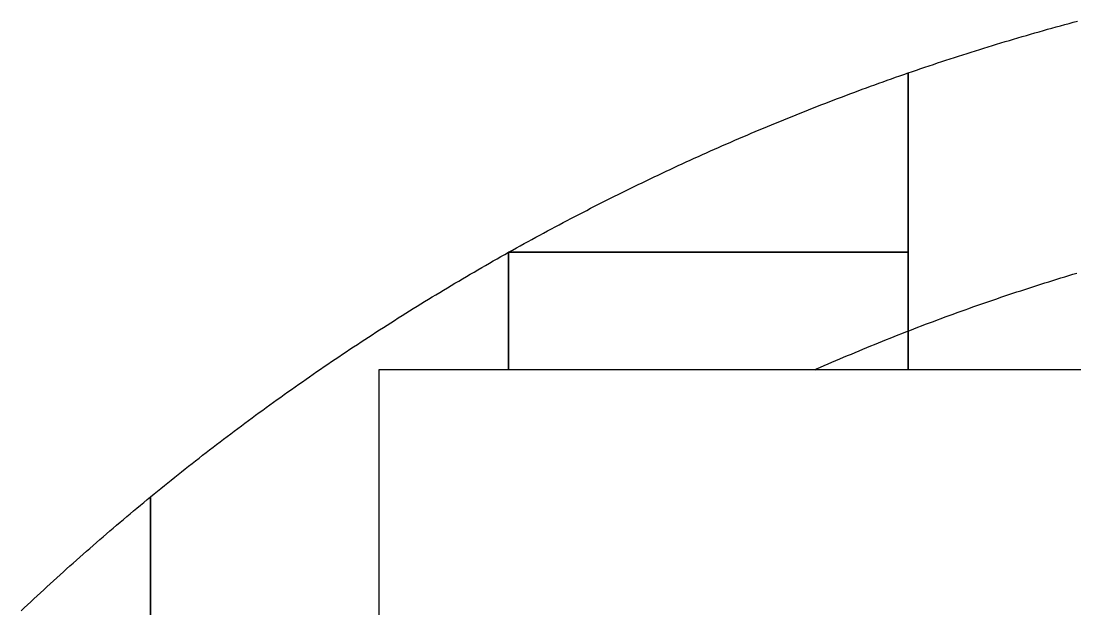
# Model space of a CAD drawing. Extents: x -25400 to 25400, y -24113 to 25400.
# Drawn here: x -17453 to -6579, y 18476 to 24540 of the extents above; entities that cross this region are included whole.
import ezdxf

# ---------------------------------------------------------------- set-up
doc = ezdxf.new("R2010")
doc.units = 0
doc.layers.add('L0D0', color=2, linetype='CONTINUOUS')

msp = doc.modelspace()

# ---------------------------------------------------------------- linework, layer by layer
at = {"layer": 'L0D0'}
for points in [[(0, 20943), (-8299.673, 20943), (-8299.673, 24005.737), (-8256.466, 24020.632), (-8213.232, 24035.449), (-8169.972, 24050.188), (-8126.685, 24064.85), (-8083.372, 24079.433), (-8040.032, 24093.939), (-7996.667, 24108.366), (-7953.276, 24122.716), (-7909.859, 24136.987), (-7866.416, 24151.18), (-7822.948, 24165.295), (-7779.454, 24179.332), (-7735.936, 24193.29), (-7692.392, 24207.171), (-7648.823, 24220.972), (-7605.23, 24234.696), (-7561.612, 24248.341), (-7517.97, 24261.907), (-7474.303, 24275.395), (-7430.612, 24288.804), (-7386.897, 24302.135), (-7343.158, 24315.387), (-7299.395, 24328.56), (-7255.609, 24341.655), (-7211.799, 24354.67), (-7167.965, 24367.607), (-7124.109, 24380.465), (-7080.23, 24393.244), (-7036.327, 24405.944), (-6992.402, 24418.565), (-6948.454, 24431.107), (-6904.484, 24443.57), (-6860.491, 24455.953), (-6816.476, 24468.258), (-6772.439, 24480.483), (-6728.38, 24492.629), (-6684.3, 24504.696), (-6640.197, 24516.684), (-6596.074, 24528.592), (-6551.929, 24540.42)], [(-16115.797, 14017), (-16115.797, 19632.653), (-16080.446, 19661.619), (-16045.043, 19690.521), (-16009.587, 19719.359), (-15974.08, 19748.133), (-15938.522, 19776.843), (-15902.911, 19805.49), (-15867.249, 19834.072), (-15831.536, 19862.59), (-15795.771, 19891.043), (-15759.956, 19919.433), (-15724.089, 19947.757), (-15688.171, 19976.018), (-15652.203, 20004.213), (-15616.184, 20032.344), (-15580.114, 20060.41), (-15543.994, 20088.411), (-15507.824, 20116.347), (-15471.603, 20144.217), (-15435.333, 20172.023), (-15399.012, 20199.763), (-15362.641, 20227.438), (-15326.221, 20255.047), (-15289.751, 20282.591), (-15253.232, 20310.069), (-15216.663, 20337.482), (-15180.045, 20364.828), (-15143.378, 20392.109), (-15106.662, 20419.323), (-15069.897, 20446.472), (-15033.083, 20473.554), (-14996.22, 20500.57), (-14959.309, 20527.52), (-14922.35, 20554.403), (-14885.342, 20581.22), (-14848.286, 20607.97), (-14811.182, 20634.653), (-14774.03, 20661.269), (-14736.83, 20687.819), (-14699.582, 20714.302), (-14662.287, 20740.717), (-14624.944, 20767.065), (-14587.554, 20793.347), (-14550.117, 20819.56), (-14512.633, 20845.707), (-14475.101, 20871.786), (-14437.523, 20897.797), (-14399.898, 20923.741), (-14362.227, 20949.617), (-14324.509, 20975.425), (-14286.744, 21001.165), (-14248.933, 21026.838), (-14211.077, 21052.442), (-14173.174, 21077.978), (-14135.225, 21103.445), (-14097.231, 21128.845), (-14059.191, 21154.176), (-14021.105, 21179.439), (-13982.974, 21204.633), (-13944.798, 21229.758), (-13906.576, 21254.815), (-13868.31, 21279.802), (-13829.998, 21304.721), (-13791.642, 21329.571), (-13753.241, 21354.352), (-13714.796, 21379.064), (-13676.306, 21403.706), (-13637.772, 21428.28), (-13599.194, 21452.783), (-13560.572, 21477.218), (-13521.906, 21501.583), (-13483.196, 21525.878), (-13444.443, 21550.104), (-13405.646, 21574.259), (-13366.805, 21598.345), (-13327.922, 21622.361), (-13288.995, 21646.307), (-13250.025, 21670.183), (-13211.012, 21693.989), (-13171.956, 21717.725), (-13132.858, 21741.39), (-13093.718, 21764.985), (-13054.534, 21788.509), (-13015.309, 21811.963), (-12976.042, 21835.346), (-12936.732, 21858.659), (-12897.381, 21881.901), (-12857.988, 21905.071), (-12818.553, 21928.171), (-12779.077, 21951.2), (-12739.559, 21974.158), (-12700, 21997.045), (-12660.4, 22019.861), (-12620.759, 22042.605), (-12581.077, 22065.278), (-12541.355, 22087.88), (-12501.591, 22110.41), (-12461.788, 22132.868), (-12421.944, 22155.255), (-12421.944, 20943), (-13760, 20943), (-13760, 14018.85)], [(-5958.797, 20943), (-9262.844, 20943), (-9244.828, 20950.97), (-9205.101, 20968.455), (-9165.341, 20985.865), (-9125.549, 21003.199), (-9085.723, 21020.458), (-9045.865, 21037.641), (-9005.975, 21054.748), (-8966.052, 21071.78), (-8926.096, 21088.736), (-8886.109, 21105.617), (-8846.09, 21122.421), (-8806.039, 21139.15), (-8765.957, 21155.803), (-8725.843, 21172.38), (-8685.697, 21188.881), (-8645.521, 21205.305), (-8605.313, 21221.654), (-8565.075, 21237.926), (-8524.805, 21254.122), (-8484.505, 21270.241), (-8444.175, 21286.284), (-8403.814, 21302.251), (-8363.423, 21318.141), (-8323.002, 21333.955), (-8282.552, 21349.692), (-8242.071, 21365.352), (-8201.561, 21380.936), (-8161.021, 21396.442), (-8120.452, 21411.872), (-8079.854, 21427.225), (-8039.226, 21442.501), (-7998.57, 21457.7), (-7957.886, 21472.821), (-7917.172, 21487.866), (-7876.43, 21502.833), (-7835.66, 21517.724), (-7794.862, 21532.537), (-7754.035, 21547.272), (-7713.181, 21561.93), (-7672.299, 21576.511), (-7631.39, 21591.014), (-7590.453, 21605.44), (-7549.489, 21619.788), (-7508.498, 21634.058), (-7467.479, 21648.251), (-7426.434, 21662.365), (-7385.363, 21676.402), (-7344.264, 21690.361), (-7303.14, 21704.243), (-7261.989, 21718.046), (-7220.812, 21731.771), (-7179.609, 21745.418), (-7138.38, 21758.987), (-7097.126, 21772.478), (-7055.846, 21785.891), (-7014.541, 21799.225), (-6973.21, 21812.481), (-6931.855, 21825.659), (-6890.475, 21838.758), (-6849.07, 21851.779), (-6807.64, 21864.721), (-6766.186, 21877.585), (-6724.707, 21890.37), (-6683.205, 21903.077), (-6641.678, 21915.705), (-6600.127, 21928.254), (-6558.553, 21940.724)], [(-17452.687, 18454.369), (-17419.454, 18485.741), (-17386.164, 18517.055), (-17352.818, 18548.308), (-17319.416, 18579.501), (-17285.957, 18610.633), (-17252.443, 18641.706), (-17218.873, 18672.718), (-17185.247, 18703.67), (-17151.566, 18734.561), (-17117.829, 18765.392), (-17084.036, 18796.162), (-17050.189, 18826.871), (-17016.286, 18857.519), (-16982.328, 18888.106), (-16948.315, 18918.632), (-16914.247, 18949.096), (-16880.124, 18979.5), (-16845.947, 19009.842), (-16811.715, 19040.122), (-16777.429, 19070.34), (-16743.088, 19100.497), (-16708.693, 19130.592), (-16674.245, 19160.625), (-16639.742, 19190.597), (-16605.185, 19220.506), (-16570.574, 19250.352), (-16535.91, 19280.137), (-16501.193, 19309.859), (-16466.422, 19339.518), (-16431.597, 19369.115), (-16396.72, 19398.649), (-16361.789, 19428.12), (-16326.805, 19457.529), (-16291.769, 19486.874), (-16256.68, 19516.157), (-16221.538, 19545.376), (-16186.343, 19574.532), (-16151.096, 19603.624), (-16115.797, 19632.653), (-16115.797, 14017)]]:
    msp.add_lwpolyline(points, dxfattribs=at)
for points in [[(-12421.944, 22155.255), (-12382.059, 22177.57), (-12342.135, 22199.813), (-12302.171, 22221.984), (-12262.167, 22244.084), (-12222.123, 22266.111), (-12182.04, 22288.067), (-12141.917, 22309.95), (-12101.755, 22331.761), (-12061.553, 22353.499), (-12021.313, 22375.166), (-11981.034, 22396.759), (-11940.716, 22418.281), (-11900.359, 22439.729), (-11859.964, 22461.105), (-11819.53, 22482.409), (-11779.058, 22503.639), (-11738.548, 22524.797), (-11698, 22545.882), (-11657.414, 22566.894), (-11616.791, 22587.832), (-11576.129, 22608.698), (-11535.431, 22629.491), (-11494.695, 22650.21), (-11453.921, 22670.855), (-11413.111, 22691.428), (-11372.264, 22711.927), (-11331.379, 22732.352), (-11290.459, 22752.704), (-11249.501, 22772.982), (-11208.507, 22793.187), (-11167.477, 22813.317), (-11126.411, 22833.374), (-11085.309, 22853.357), (-11044.171, 22873.266), (-11002.997, 22893.101), (-10961.787, 22912.862), (-10920.542, 22932.548), (-10879.262, 22952.16), (-10837.946, 22971.698), (-10796.595, 22991.162), (-10755.21, 23010.551), (-10713.789, 23029.866), (-10672.334, 23049.106), (-10630.844, 23068.271), (-10589.32, 23087.362), (-10547.762, 23106.378), (-10506.169, 23125.32), (-10464.543, 23144.186), (-10422.882, 23162.977), (-10381.188, 23181.694), (-10339.46, 23200.335), (-10297.699, 23218.902), (-10255.904, 23237.393), (-10214.077, 23255.809), (-10172.216, 23274.149), (-10130.322, 23292.415), (-10088.395, 23310.604), (-10046.436, 23328.719), (-10004.444, 23346.758), (-9962.42, 23364.721), (-9920.364, 23382.609), (-9878.275, 23400.421), (-9836.154, 23418.157), (-9794.002, 23435.817), (-9751.818, 23453.402), (-9709.602, 23470.91), (-9667.355, 23488.343), (-9625.077, 23505.699), (-9582.767, 23522.98), (-9540.427, 23540.184), (-9498.055, 23557.312), (-9455.653, 23574.364), (-9413.22, 23591.339), (-9370.757, 23608.238), (-9328.263, 23625.061), (-9285.739, 23641.807), (-9243.185, 23658.477), (-9200.602, 23675.07), (-9157.988, 23691.586), (-9115.345, 23708.026), (-9072.672, 23724.389), (-9029.97, 23740.675), (-8987.238, 23756.884), (-8944.478, 23773.017), (-8901.688, 23789.072), (-8858.87, 23805.05), (-8816.023, 23820.952), (-8773.148, 23836.776), (-8730.244, 23852.523), (-8687.312, 23868.193), (-8644.351, 23883.785), (-8601.363, 23899.3), (-8558.347, 23914.738), (-8515.303, 23930.098), (-8472.232, 23945.381), (-8429.133, 23960.587), (-8386.007, 23975.715), (-8342.854, 23990.765), (-8299.673, 24005.737), (-8299.673, 22155.255)], [(-12421.944, 20943), (-12421.944, 22155.255), (-8299.673, 22155.255), (-8299.673, 20943)]]:
    msp.add_lwpolyline(points, close=True, dxfattribs=at)

doc.saveas('drawing.dxf')
